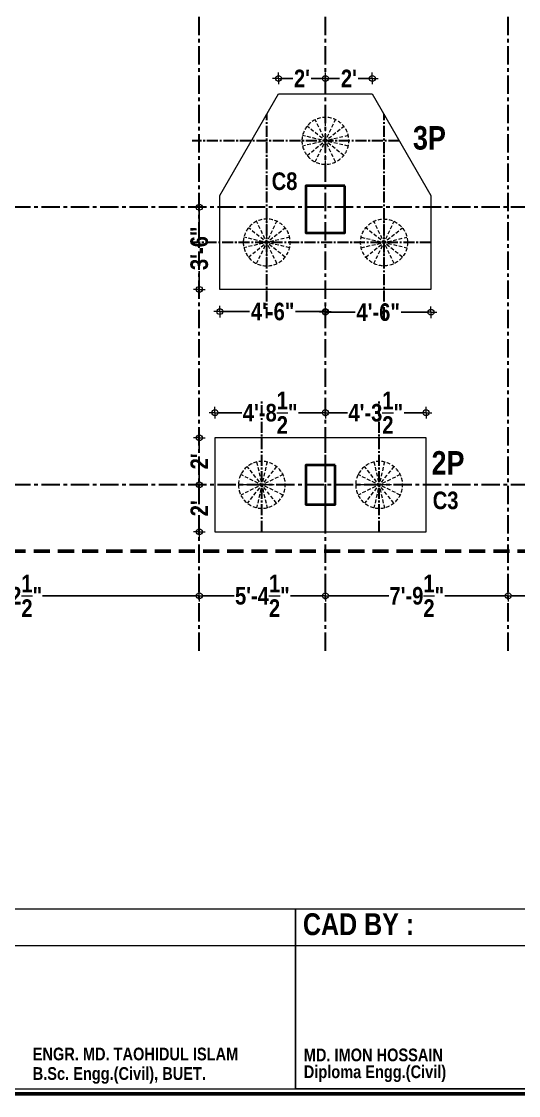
# Model space of a CAD drawing. Header units: inches. Extents: x 64086 to 138972, y -13497 to 16809.
# Drawn here: x 104369 to 104624, y -13481 to -12932 of the extents above; entities that cross this region are included whole.
import ezdxf
from ezdxf.enums import TextEntityAlignment as Align

# ---------------------------------------------------------------- set-up
doc = ezdxf.new("R2010")
doc.units = ezdxf.units.IN
doc.header["$LTSCALE"] = 0.5
doc.header["$MEASUREMENT"] = 0
doc.header["$PDMODE"] = 2
for name, pattern in [('CENTER', [2, 1.25, -0.25, 0.25, -0.25]), ('CENTER2', [1.125, 0.75, -0.125, 0.125, -0.125]), ('DASHED', [0.75, 0.5, -0.25]), ('DASHED2', [0.375, 0.25, -0.125])]:
    doc.linetypes.add(name, pattern=pattern)
for name, color, linetype, lineweight in [('Boundary', 6, 'DASHED', 50), ('BOX', 253, 'Continuous', 15), ('C.L.', 17, 'CENTER', 13), ('C.Line', 135, 'CENTER2', 13), ('Colm txt', 3, 'Continuous', 9), ('Column', 1, 'Continuous', 40), ('DIM', 5, 'Continuous', 13), ('LOGO', 7, 'Continuous', 9), ('P.cap', 4, 'Continuous', 20), ('P.Text', 6, 'Continuous', 5), ('pile', 243, 'DASHED2', 20), ('TEXT-IN', 7, 'Continuous', 15), ('TITLE', 7, 'Continuous', 9)]:
    doc.layers.add(name, color=color, linetype=linetype, lineweight=lineweight)
doc.styles.add('SIMPLEX', font='ARIALNB.TTF')
doc.styles.get("Standard").update_dxf_attribs({"font": 'ARIALNB.TTF'})
doc.dimstyles.new('Column Dim', dxfattribs={"dimtxt": 9, "dimasz": 1.5, "dimexe": 13.25, "dimexo": 11, "dimgap": 1, "dimtad": 0, "dimdec": 1, "dimzin": 0, "dimdsep": 46, "dimlunit": 4, "dimtxsty": 'Standard', "dimblk": 'DIM', "dimcen": 0, "dimse1": 1, "dimse2": 1, "dimclrd": 5, "dimclre": 5, "dimclrt": 7, "dimadec": 0, "dimazin": 0, "dimtfac": 1, "dimtdec": 1, "dimtofl": 0, "dimtmove": 2, "dimatfit": 3, "dimldrblk": 'DIM', "dimfxl": 1, "dimtolj": 1, "dimtzin": 0, "dimarcsym": 0})

# ---------------------------------------------------------------- blocks, each defined once
blk = doc.blocks.new('DIM')
at = {"layer": 'DIM'}
for q in [(-2, 0), (0, 2), (0, -2), (2, 0)]:
    blk.add_line((0, 0), q, dxfattribs=at)
blk.add_circle((0, 0), 1, dxfattribs=at)
blk = doc.blocks.new('*D329')
at = {"layer": 'Defpoints', "color": 0, "ltscale": 15, "transparency": 16777216}
for p in [(104265.89, -13225.54), (104460.38, -13225.54), (104460.38, -13225.54)]:
    blk.add_point(p, dxfattribs=at)
at = {"layer": 'DIM', "color": 5, "lineweight": -2, "ltscale": 15, "transparency": 16777216}
for p, q in [((104267.39, -13225.54), (104346.08, -13225.54)), ((104458.88, -13225.54), (104380.19, -13225.54))]:
    blk.add_line(p, q, dxfattribs=at)
at = {"layer": 'DIM', "color": 5, "lineweight": -2, "ltscale": 15, "transparency": 16777216, "xscale": 1.5, "yscale": 1.5, "zscale": 1.5, "rotation": 180}
blk.add_blockref('DIM', (104265.89, -13225.54), dxfattribs=at)
at = {"layer": 'DIM', "color": 5, "lineweight": -2, "ltscale": 15, "transparency": 16777216, "xscale": 1.5, "yscale": 1.5, "zscale": 1.5}
blk.add_blockref('DIM', (104460.38, -13225.54), dxfattribs=at)
at = {"layer": 'DIM', "color": 7, "ltscale": 15, "transparency": 16777216, "insert": (104363.14, -13225.54), "char_height": 9, "attachment_point": 5}
blk.add_mtext('\\A1;16\'-2{\\H1.000000x;\\S1/2;}"', dxfattribs=at)
blk = doc.blocks.new('*D330')
at = {"layer": 'Defpoints', "color": 0, "ltscale": 15, "transparency": 16777216}
for p in [(104460.38, -13225.54), (104524.88, -13225.54), (104524.88, -13225.54)]:
    blk.add_point(p, dxfattribs=at)
at = {"layer": 'DIM', "color": 5, "lineweight": -2, "ltscale": 15, "transparency": 16777216}
for p, q in [((104461.88, -13225.54), (104478.27, -13225.54)), ((104523.38, -13225.54), (104507, -13225.54))]:
    blk.add_line(p, q, dxfattribs=at)
at = {"layer": 'DIM', "color": 5, "lineweight": -2, "ltscale": 15, "transparency": 16777216, "xscale": 1.5, "yscale": 1.5, "zscale": 1.5, "rotation": 180}
blk.add_blockref('DIM', (104460.38, -13225.54), dxfattribs=at)
at = {"layer": 'DIM', "color": 5, "lineweight": -2, "ltscale": 15, "transparency": 16777216, "xscale": 1.5, "yscale": 1.5, "zscale": 1.5}
blk.add_blockref('DIM', (104524.88, -13225.54), dxfattribs=at)
at = {"layer": 'DIM', "color": 7, "ltscale": 15, "transparency": 16777216, "insert": (104492.63, -13225.54), "char_height": 9, "attachment_point": 5}
blk.add_mtext('\\A1;5\'-4{\\H1.000000x;\\S1/2;}"', dxfattribs=at)
blk = doc.blocks.new('*D331')
at = {"layer": 'Defpoints', "color": 0, "ltscale": 15, "transparency": 16777216}
for p in [(104524.88, -13225.54), (104618.41, -13225.54), (104618.41, -13225.54)]:
    blk.add_point(p, dxfattribs=at)
at = {"layer": 'DIM', "color": 5, "lineweight": -2, "ltscale": 15, "transparency": 16777216}
for p, q in [((104526.38, -13225.54), (104557.27, -13225.54)), ((104616.91, -13225.54), (104586.02, -13225.54))]:
    blk.add_line(p, q, dxfattribs=at)
at = {"layer": 'DIM', "color": 5, "lineweight": -2, "ltscale": 15, "transparency": 16777216, "xscale": 1.5, "yscale": 1.5, "zscale": 1.5, "rotation": 180}
blk.add_blockref('DIM', (104524.88, -13225.54), dxfattribs=at)
at = {"layer": 'DIM', "color": 5, "lineweight": -2, "ltscale": 15, "transparency": 16777216, "xscale": 1.5, "yscale": 1.5, "zscale": 1.5}
blk.add_blockref('DIM', (104618.41, -13225.54), dxfattribs=at)
at = {"layer": 'DIM', "color": 7, "ltscale": 15, "transparency": 16777216, "insert": (104571.64, -13225.54), "char_height": 9, "attachment_point": 5}
blk.add_mtext('\\A1;7\'-9{\\H1.000000x;\\S1/2;}"', dxfattribs=at)
blk = doc.blocks.new('*D332')
at = {"layer": 'Defpoints', "color": 0, "ltscale": 15, "transparency": 16777216}
for p in [(104618.41, -13225.54), (104686.41, -13225.54), (104686.41, -13225.54)]:
    blk.add_point(p, dxfattribs=at)
at = {"layer": 'DIM', "color": 5, "lineweight": -2, "ltscale": 15, "transparency": 16777216}
for p, q in [((104619.91, -13225.54), (104640.77, -13225.54)), ((104684.91, -13225.54), (104664.04, -13225.54))]:
    blk.add_line(p, q, dxfattribs=at)
at = {"layer": 'DIM', "color": 5, "lineweight": -2, "ltscale": 15, "transparency": 16777216, "xscale": 1.5, "yscale": 1.5, "zscale": 1.5, "rotation": 180}
blk.add_blockref('DIM', (104618.41, -13225.54), dxfattribs=at)
at = {"layer": 'DIM', "color": 5, "lineweight": -2, "ltscale": 15, "transparency": 16777216, "xscale": 1.5, "yscale": 1.5, "zscale": 1.5}
blk.add_blockref('DIM', (104686.41, -13225.54), dxfattribs=at)
at = {"layer": 'DIM', "color": 7, "ltscale": 15, "transparency": 16777216, "insert": (104652.41, -13225.54), "char_height": 9, "attachment_point": 5}
blk.add_mtext('\\A1;5\'-8"', dxfattribs=at)
blk = doc.blocks.new('PILE')
at = {"layer": 'pile', "ltscale": 15}
for p, q in [((-10, 12), (-10, -12)), ((-10, 12), (-10, -12)), ((-19.38, 7.48), (-0.62, -7.48)), ((-0.62, 7.48), (-19.38, -7.48)), ((-19.38, 7.48), (-0.62, -7.48)), ((-0.62, 7.48), (-19.38, -7.48)), ((-15.21, 10.81), (-4.79, -10.81)), ((-4.79, 10.81), (-15.21, -10.81)), ((-15.21, 10.81), (-4.79, -10.81)), ((-4.79, 10.81), (-15.21, -10.81)), ((1.7, -2.67), (-21.7, 2.67)), ((1.7, 2.67), (-21.7, -2.67)), ((1.7, -2.67), (-21.7, 2.67)), ((1.7, 2.67), (-21.7, -2.67))]:
    blk.add_line(p, q, dxfattribs=at)
blk.add_circle((-10, 0), 12, dxfattribs=at)
blk = doc.blocks.new('*D386')
at = {"layer": 'Defpoints', "color": 0, "ltscale": 15, "transparency": 16777216}
for p in [(104524.88, -13131.86), (104468.38, -13144.77), (104524.88, -13144.77)]:
    blk.add_point(p, dxfattribs=at)
at = {"layer": 'TEXT-IN', "color": 5, "lineweight": -2, "ltscale": 15, "transparency": 16777216}
for p, q in [((104469.88, -13131.86), (104482.13, -13131.86)), ((104523.38, -13131.86), (104511.13, -13131.86))]:
    blk.add_line(p, q, dxfattribs=at)
at = {"layer": 'TEXT-IN', "color": 5, "lineweight": -2, "ltscale": 15, "transparency": 16777216, "xscale": 1.5, "yscale": 1.5, "zscale": 1.5, "rotation": 180}
blk.add_blockref('DIM', (104468.38, -13131.86), dxfattribs=at)
at = {"layer": 'TEXT-IN', "color": 5, "lineweight": -2, "ltscale": 15, "transparency": 16777216, "xscale": 1.5, "yscale": 1.5, "zscale": 1.5}
blk.add_blockref('DIM', (104524.88, -13131.86), dxfattribs=at)
at = {"layer": 'TEXT-IN', "color": 7, "ltscale": 15, "transparency": 16777216, "insert": (104496.63, -13131.86), "char_height": 9, "attachment_point": 5}
blk.add_mtext('\\A1;4\'-8{\\H1.000000x;\\S1/2;}"', dxfattribs=at)
blk = doc.blocks.new('*D387')
at = {"layer": 'Defpoints', "color": 0, "ltscale": 15, "transparency": 16777216}
for p in [(104576.38, -13131.86), (104524.88, -13144.77), (104576.38, -13144.77)]:
    blk.add_point(p, dxfattribs=at)
at = {"layer": 'TEXT-IN', "color": 5, "lineweight": -2, "ltscale": 15, "transparency": 16777216}
for p, q in [((104526.38, -13131.86), (104536.13, -13131.86)), ((104574.88, -13131.86), (104565.13, -13131.86))]:
    blk.add_line(p, q, dxfattribs=at)
at = {"layer": 'TEXT-IN', "color": 5, "lineweight": -2, "ltscale": 15, "transparency": 16777216, "xscale": 1.5, "yscale": 1.5, "zscale": 1.5, "rotation": 180}
blk.add_blockref('DIM', (104524.88, -13131.86), dxfattribs=at)
at = {"layer": 'TEXT-IN', "color": 5, "lineweight": -2, "ltscale": 15, "transparency": 16777216, "xscale": 1.5, "yscale": 1.5, "zscale": 1.5}
blk.add_blockref('DIM', (104576.38, -13131.86), dxfattribs=at)
at = {"layer": 'TEXT-IN', "color": 7, "ltscale": 15, "transparency": 16777216, "insert": (104550.63, -13131.86), "char_height": 9, "attachment_point": 5}
blk.add_mtext('\\A1;4\'-3{\\H1.000000x;\\S1/2;}"', dxfattribs=at)
blk = doc.blocks.new('*D388')
at = {"layer": 'Defpoints', "color": 0, "ltscale": 15, "transparency": 16777216}
for p in [(104468.38, -13144.77), (104460.38, -13168.77), (104468.38, -13168.77)]:
    blk.add_point(p, dxfattribs=at)
at = {"layer": 'TEXT-IN', "color": 5, "lineweight": -2, "ltscale": 15, "transparency": 16777216}
for p, q in [((104460.38, -13146.27), (104460.38, -13152.04)), ((104460.38, -13167.27), (104460.38, -13161.51))]:
    blk.add_line(p, q, dxfattribs=at)
at = {"layer": 'TEXT-IN', "color": 5, "lineweight": -2, "ltscale": 15, "transparency": 16777216, "xscale": 1.5, "yscale": 1.5, "zscale": 1.5}
for p, rotation in [((104460.38, -13144.77), 90), ((104460.38, -13168.77), 270)]:
    blk.add_blockref('DIM', p, dxfattribs=dict(at, rotation=rotation))
at = {"layer": 'TEXT-IN', "color": 7, "ltscale": 15, "transparency": 16777216, "insert": (104460.38, -13156.77), "char_height": 9, "attachment_point": 5, "rotation": 90}
blk.add_mtext("\\A1;2'", dxfattribs=at)
blk = doc.blocks.new('*D389')
at = {"layer": 'Defpoints', "color": 0, "ltscale": 15, "transparency": 16777216}
for p in [(104468.38, -13168.77), (104460.38, -13192.77), (104468.38, -13192.77)]:
    blk.add_point(p, dxfattribs=at)
at = {"layer": 'TEXT-IN', "color": 5, "lineweight": -2, "ltscale": 15, "transparency": 16777216}
for p, q in [((104460.38, -13170.27), (104460.38, -13176.04)), ((104460.38, -13191.27), (104460.38, -13185.51))]:
    blk.add_line(p, q, dxfattribs=at)
at = {"layer": 'TEXT-IN', "color": 5, "lineweight": -2, "ltscale": 15, "transparency": 16777216, "xscale": 1.5, "yscale": 1.5, "zscale": 1.5}
for p, rotation in [((104460.38, -13168.77), 90), ((104460.38, -13192.77), 270)]:
    blk.add_blockref('DIM', p, dxfattribs=dict(at, rotation=rotation))
at = {"layer": 'TEXT-IN', "color": 7, "ltscale": 15, "transparency": 16777216, "insert": (104460.38, -13180.77), "char_height": 9, "attachment_point": 5, "rotation": 90}
blk.add_mtext("\\A1;2'", dxfattribs=at)
blk = doc.blocks.new('*D431')
at = {"layer": 'Defpoints', "color": 0, "ltscale": 15, "transparency": 16777216}
for p in [(104470.88, -13068.77), (104524.88, -13068.77), (104524.88, -13080.15)]:
    blk.add_point(p, dxfattribs=at)
at = {"layer": 'TEXT-IN', "color": 5, "lineweight": -2, "ltscale": 15, "transparency": 16777216}
for p, q in [((104472.38, -13080.15), (104486.11, -13080.15)), ((104523.38, -13080.15), (104509.65, -13080.15))]:
    blk.add_line(p, q, dxfattribs=at)
at = {"layer": 'TEXT-IN', "color": 5, "lineweight": -2, "ltscale": 15, "transparency": 16777216, "xscale": 1.5, "yscale": 1.5, "zscale": 1.5, "rotation": 180}
blk.add_blockref('DIM', (104470.88, -13080.15), dxfattribs=at)
at = {"layer": 'TEXT-IN', "color": 5, "lineweight": -2, "ltscale": 15, "transparency": 16777216, "xscale": 1.5, "yscale": 1.5, "zscale": 1.5}
blk.add_blockref('DIM', (104524.88, -13080.15), dxfattribs=at)
at = {"layer": 'TEXT-IN', "color": 7, "ltscale": 15, "transparency": 16777216, "insert": (104497.88, -13080.15), "char_height": 9, "attachment_point": 5}
blk.add_mtext('\\A1;4\'-6"', dxfattribs=at)
blk = doc.blocks.new('*D432')
at = {"layer": 'Defpoints', "color": 0, "ltscale": 15, "transparency": 16777216}
for p in [(104524.88, -13068.77), (104578.88, -13068.77), (104578.88, -13080.46)]:
    blk.add_point(p, dxfattribs=at)
at = {"layer": 'TEXT-IN', "color": 5, "lineweight": -2, "ltscale": 15, "transparency": 16777216}
for p, q in [((104526.38, -13080.46), (104540.11, -13080.46)), ((104577.38, -13080.46), (104563.65, -13080.46))]:
    blk.add_line(p, q, dxfattribs=at)
at = {"layer": 'TEXT-IN', "color": 5, "lineweight": -2, "ltscale": 15, "transparency": 16777216, "xscale": 1.5, "yscale": 1.5, "zscale": 1.5, "rotation": 180}
blk.add_blockref('DIM', (104524.88, -13080.46), dxfattribs=at)
at = {"layer": 'TEXT-IN', "color": 5, "lineweight": -2, "ltscale": 15, "transparency": 16777216, "xscale": 1.5, "yscale": 1.5, "zscale": 1.5}
blk.add_blockref('DIM', (104578.88, -13080.46), dxfattribs=at)
at = {"layer": 'TEXT-IN', "color": 7, "ltscale": 15, "transparency": 16777216, "insert": (104551.88, -13080.46), "char_height": 9, "attachment_point": 5}
blk.add_mtext('\\A1;4\'-6"', dxfattribs=at)
blk = doc.blocks.new('*D433')
at = {"layer": 'Defpoints', "color": 0, "ltscale": 15, "transparency": 16777216}
for p in [(104524.88, -12960.85), (104500.88, -12968.77), (104524.88, -12968.77)]:
    blk.add_point(p, dxfattribs=at)
at = {"layer": 'TEXT-IN', "color": 5, "lineweight": -2, "ltscale": 15, "transparency": 16777216}
for p, q in [((104502.38, -12960.85), (104508.14, -12960.85)), ((104523.38, -12960.85), (104517.62, -12960.85))]:
    blk.add_line(p, q, dxfattribs=at)
at = {"layer": 'TEXT-IN', "color": 5, "lineweight": -2, "ltscale": 15, "transparency": 16777216, "xscale": 1.5, "yscale": 1.5, "zscale": 1.5, "rotation": 180}
blk.add_blockref('DIM', (104500.88, -12960.85), dxfattribs=at)
at = {"layer": 'TEXT-IN', "color": 5, "lineweight": -2, "ltscale": 15, "transparency": 16777216, "xscale": 1.5, "yscale": 1.5, "zscale": 1.5}
blk.add_blockref('DIM', (104524.88, -12960.85), dxfattribs=at)
at = {"layer": 'TEXT-IN', "color": 7, "ltscale": 15, "transparency": 16777216, "insert": (104512.88, -12960.85), "char_height": 9, "attachment_point": 5}
blk.add_mtext("\\A1;2'", dxfattribs=at)
blk = doc.blocks.new('*D434')
at = {"layer": 'Defpoints', "color": 0, "ltscale": 15, "transparency": 16777216}
for p in [(104548.88, -12960.85), (104524.88, -12968.77), (104548.88, -12968.77)]:
    blk.add_point(p, dxfattribs=at)
at = {"layer": 'TEXT-IN', "color": 5, "lineweight": -2, "ltscale": 15, "transparency": 16777216}
for p, q in [((104526.38, -12960.85), (104532.14, -12960.85)), ((104547.38, -12960.85), (104541.62, -12960.85))]:
    blk.add_line(p, q, dxfattribs=at)
at = {"layer": 'TEXT-IN', "color": 5, "lineweight": -2, "ltscale": 15, "transparency": 16777216, "xscale": 1.5, "yscale": 1.5, "zscale": 1.5, "rotation": 180}
blk.add_blockref('DIM', (104524.88, -12960.85), dxfattribs=at)
at = {"layer": 'TEXT-IN', "color": 5, "lineweight": -2, "ltscale": 15, "transparency": 16777216, "xscale": 1.5, "yscale": 1.5, "zscale": 1.5}
blk.add_blockref('DIM', (104548.88, -12960.85), dxfattribs=at)
at = {"layer": 'TEXT-IN', "color": 7, "ltscale": 15, "transparency": 16777216, "insert": (104536.88, -12960.85), "char_height": 9, "attachment_point": 5}
blk.add_mtext("\\A1;2'", dxfattribs=at)
blk = doc.blocks.new('*D435')
at = {"layer": 'Defpoints', "color": 0, "ltscale": 15, "transparency": 16777216}
for p in [(104470.88, -13026.77), (104460.38, -13068.77), (104470.88, -13068.77)]:
    blk.add_point(p, dxfattribs=at)
at = {"layer": 'TEXT-IN', "color": 5, "lineweight": -2, "ltscale": 15, "transparency": 16777216}
for p, q in [((104460.38, -13028.27), (104460.38, -13036.1)), ((104460.38, -13067.27), (104460.38, -13059.44))]:
    blk.add_line(p, q, dxfattribs=at)
at = {"layer": 'TEXT-IN', "color": 5, "lineweight": -2, "ltscale": 15, "transparency": 16777216, "xscale": 1.5, "yscale": 1.5, "zscale": 1.5}
for p, rotation in [((104460.38, -13026.77), 90), ((104460.38, -13068.77), 270)]:
    blk.add_blockref('DIM', p, dxfattribs=dict(at, rotation=rotation))
at = {"layer": 'TEXT-IN', "color": 7, "ltscale": 15, "transparency": 16777216, "insert": (104460.38, -13047.77), "char_height": 9, "attachment_point": 5, "rotation": 90}
blk.add_mtext('\\A1;3\'-6"', dxfattribs=at)

msp = doc.modelspace()

# ---------------------------------------------------------------- linework, layer by layer
at = {"layer": 'Boundary', "ltscale": 33}
msp.add_lwpolyline([(104735.34, -12597.69), (104878.93, -13202.68), (103534.93, -13202.77), (103535.34, -12598.77), (104735.34, -12597.69)], dxfattribs=at)
msp.add_lwpolyline([(104735.34, -12597.69), (104878.93, -13202.68), (103534.93, -13202.77), (103535.34, -12598.77), (104735.34, -12597.69)], dxfattribs=at)
at = {"layer": 'BOX', "const_width": 1.78}
msp.add_lwpolyline([(104946.08, -12415.31), (103440.03, -12415.31), (103440.03, -13480.31), (104946.08, -13480.31)], close=True, dxfattribs=at)
at = {"layer": 'C.L.', "lineweight": 30, "ltscale": 15}
for p, q in [((104460.38, -13253.69), (104460.38, -12522.71)), ((104524.88, -13253.69), (104524.88, -12522.71)), ((104618.41, -13253.69), (104618.41, -12522.71)), ((104944.07, -13026.77), (103492.74, -13026.77)), ((104944.07, -13168.77), (103492.74, -13168.77))]:
    msp.add_line(p, q, dxfattribs=at)
at = {"layer": 'C.Line', "lineweight": 30, "ltscale": 15}
for p, q in [((104494.88, -13083.46), (104494.88, -12979.17)), ((104554.88, -13083.46), (104554.88, -12979.17)), ((104562.73, -12992.77), (104456.65, -12992.77)), ((104578.88, -13044.77), (104456.65, -13044.77)), ((104492.38, -13192.77), (104492.38, -13125.86)), ((104552.38, -13192.77), (104552.38, -13125.86)), ((104524.88, -13192.77), (104524.88, -13144.77))]:
    msp.add_line(p, q, dxfattribs=at)
at = {"layer": 'Column'}
for points in [[(104534.88, -13015.77), (104514.88, -13015.77), (104514.88, -13039.77), (104534.88, -13039.77)], [(104534.88, -13015.77), (104514.88, -13015.77), (104514.88, -13039.77), (104534.88, -13039.77)], [(104529.88, -13158.77), (104514.88, -13158.77), (104514.88, -13178.77), (104529.88, -13178.77)], [(104529.88, -13158.77), (104514.88, -13158.77), (104514.88, -13178.77), (104529.88, -13178.77)], [(104529.88, -13158.77), (104514.88, -13158.77), (104514.88, -13178.77), (104529.88, -13178.77)]]:
    msp.add_lwpolyline(points, close=True, dxfattribs=at)
at = {"layer": 'P.cap'}
msp.add_lwpolyline([(104578.88, -13020.77), (104578.88, -13068.77), (104470.88, -13068.77), (104470.88, -13020.77), (104500.88, -12968.77), (104548.88, -12968.77), (104578.88, -13020.77)], dxfattribs=at)
msp.add_lwpolyline([(104468.38, -13192.77), (104576.38, -13192.77), (104576.38, -13144.77), (104468.38, -13144.77)], close=True, dxfattribs=at)
at = {"layer": 'TITLE', "lineweight": 13}
for p, q in [((104509.63, -13404.55), (104188.41, -13404.55)), ((104840.27, -13404.55), (104509.63, -13404.55)), ((104840.27, -13477.87), (104509.63, -13477.87))]:
    msp.add_line(p, q, dxfattribs=at)
for points in [[(104188.41, -13477.87), (104509.63, -13477.87), (104509.63, -13385.87), (104188.41, -13385.87)], [(104509.63, -13477.87), (104840.27, -13477.87), (104840.27, -13385.87), (104509.63, -13385.87)], [(104509.63, -13477.87), (104840.27, -13477.87), (104840.27, -13385.87), (104509.63, -13385.87)]]:
    msp.add_lwpolyline(points, close=True, dxfattribs=at)

# ---------------------------------------------------------------- block references
at = {"layer": 'pile', "xscale": -1}
for p, rotation in [((104534.88, -12992.77), 180), ((104504.88, -13044.77), 180), ((104492.38, -13158.77), 270), ((104552.38, -13158.77), 270)]:
    msp.add_blockref('PILE', p, dxfattribs=dict(at, rotation=rotation))
at = {"layer": 'pile', "rotation": 180}
msp.add_blockref('PILE', (104544.88, -13044.77), dxfattribs=at)

# ---------------------------------------------------------------- texts
at = {"layer": 'Colm txt', "ltscale": 15}
for s, p in [('C8', (104503.98, -13013.42)), ('C3', (104586.35, -13176.72))]:
    msp.add_text(s, height=9, dxfattribs=at).set_placement(p, align=Align.MIDDLE_CENTER)
at = {"layer": 'LOGO', "style": 'SIMPLEX'}
for s, p in [('ENGR. MD. TAOHIDUL ISLAM', (104375.18, -13463.21)), ('MD. IMON HOSSAIN', (104513.82, -13463.69)), ('B.Sc. Engg.(Civil), BUET.', (104375.18, -13473.2)), ('Diploma Engg.(Civil)', (104513.82, -13472.3))]:
    msp.add_text(s, height=6.5039, dxfattribs=at).set_placement(p)
at = {"layer": 'LOGO', "insert": (104513.4, -13387.97), "char_height": 11.1781, "attachment_point": 1, "style": 'SIMPLEX'}
msp.add_mtext('CAD BY :{\\fCentury Gothic|b0|i0|c0|p34; \\fCentury Gothic|b1|i0|c0|p34;  }', dxfattribs=at)
at = {"layer": 'P.Text', "ltscale": 15}
for s, p in [('3P', (104578.08, -12991.24)), ('2P', (104587.6, -13157.52))]:
    msp.add_text(s, height=12, dxfattribs=at).set_placement(p, align=Align.MIDDLE_CENTER)

# ---------------------------------------------------------------- dimensions: what is measured, and where the dimension line sits
at = {"layer": 'DIM', "ltscale": 15}
for base, p1, p2, picture, middle in [((104460.38, -13225.54), (104265.89, -13225.54), (104460.38, -13225.54), '*D329', (104363.14, -13225.54)), ((104524.88, -13225.54), (104460.38, -13225.54), (104524.88, -13225.54), '*D330', (104492.63, -13225.54)), ((104618.41, -13225.54), (104524.88, -13225.54), (104618.41, -13225.54), '*D331', (104571.64, -13225.54)), ((104686.41, -13225.54), (104618.41, -13225.54), (104686.41, -13225.54), '*D332', (104652.41, -13225.54))]:
    dim = msp.add_linear_dim(base=base, p1=p1, p2=p2, dimstyle='Column Dim', override={"dimfxl": 4}, dxfattribs=at)
    dim.commit()
    dim.dimension.update_dxf_attribs({"geometry": picture, "text_midpoint": middle})
at = {"layer": 'TEXT-IN', "ltscale": 15}
for base, p1, p2, picture, middle in [((104524.88, -12960.85), (104500.88, -12968.77), (104524.88, -12968.77), '*D433', (104512.88, -12960.85)), ((104548.88, -12960.85), (104524.88, -12968.77), (104548.88, -12968.77), '*D434', (104536.88, -12960.85)), ((104524.88, -13080.15), (104470.88, -13068.77), (104524.88, -13068.77), '*D431', (104497.88, -13080.15)), ((104578.88, -13080.46), (104524.88, -13068.77), (104578.88, -13068.77), '*D432', (104551.88, -13080.46)), ((104524.88, -13131.86), (104468.38, -13144.77), (104524.88, -13144.77), '*D386', (104496.63, -13131.86)), ((104576.38, -13131.86), (104524.88, -13144.77), (104576.38, -13144.77), '*D387', (104550.63, -13131.86))]:
    dim = msp.add_linear_dim(base=base, p1=p1, p2=p2, dimstyle='Column Dim', override={"dimfxl": 4}, dxfattribs=at)
    dim.commit()
    dim.dimension.update_dxf_attribs({"geometry": picture, "text_midpoint": middle})
for base, p1, p2, picture, middle in [((104460.38, -13068.77), (104470.88, -13026.77), (104470.88, -13068.77), '*D435', (104460.38, -13047.77)), ((104460.38, -13168.77), (104468.38, -13144.77), (104468.38, -13168.77), '*D388', (104460.38, -13156.77)), ((104460.38, -13192.77), (104468.38, -13168.77), (104468.38, -13192.77), '*D389', (104460.38, -13180.77))]:
    dim = msp.add_linear_dim(base=base, p1=p1, p2=p2, angle=90, dimstyle='Column Dim', override={"dimfxl": 4}, dxfattribs=at)
    dim.commit()
    dim.dimension.update_dxf_attribs({"geometry": picture, "text_midpoint": middle})

doc.saveas('drawing.dxf')
